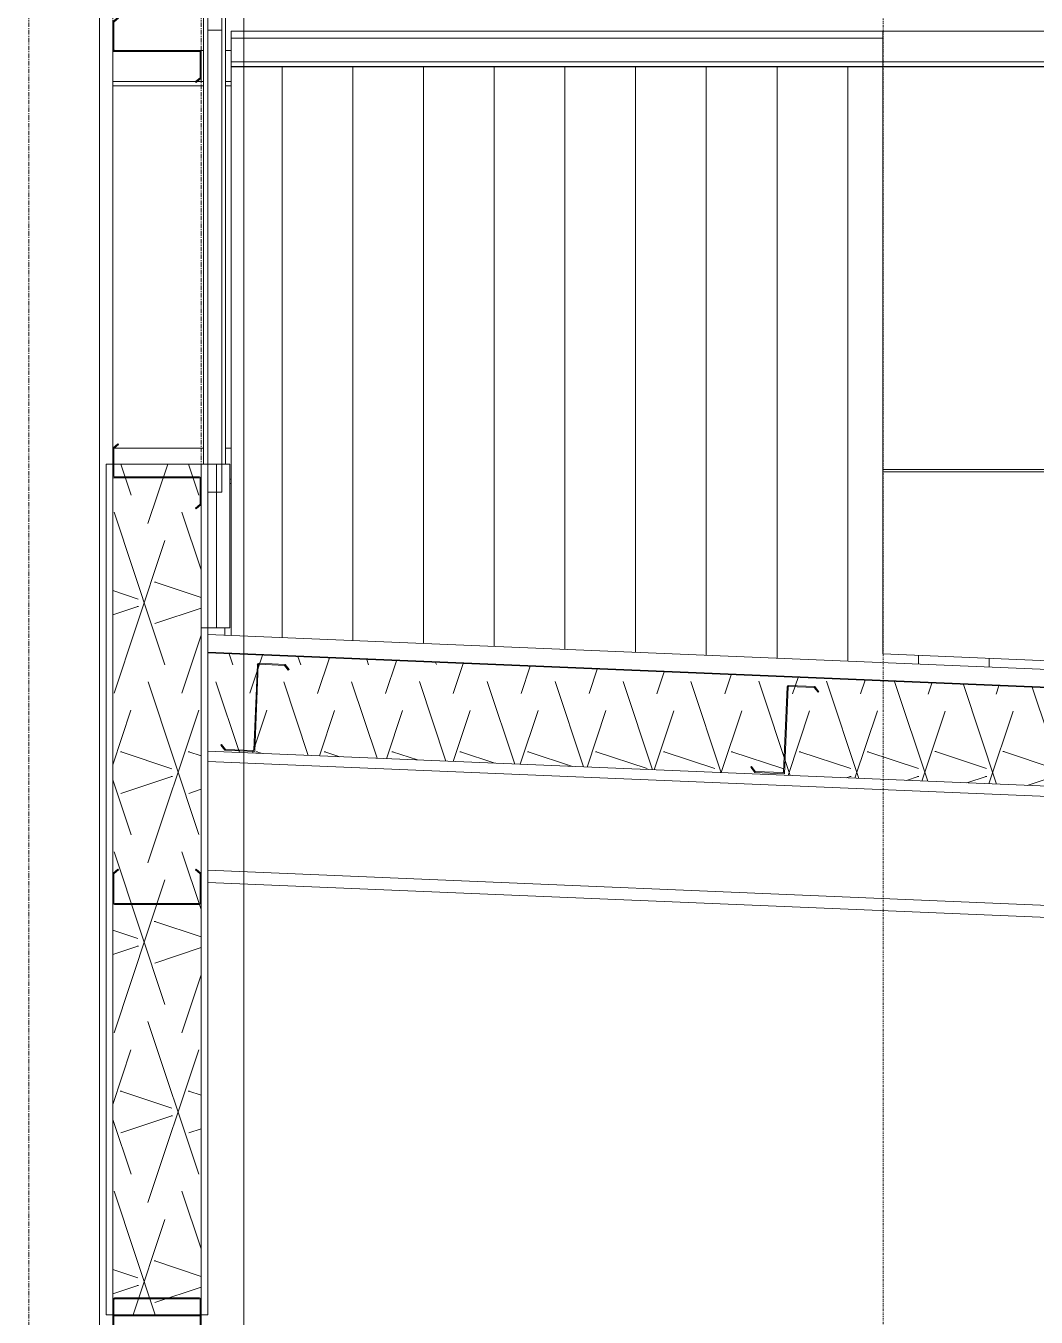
# Model space of a CAD drawing. Header units: inches. Extents: x 21386 to 98546, y -290 to 853.
# Drawn here: x 32918.7 to 33033, y 98 to 244.1 of the extents above; entities that cross this region are included whole.
import ezdxf

# ---------------------------------------------------------------- set-up
doc = ezdxf.new("R2010")
doc.units = ezdxf.units.IN
doc.header["$MEASUREMENT"] = 0
doc.linetypes.add('Dash Dot 3_16_', pattern=[0.3125, 0.1875, -0.0625, 0, -0.0625])
doc.linetypes.add('Grid Line 1_2_', pattern=[0.875, 0.5, -0.125, 0.125, -0.125])
for name, color, linetype, lineweight in [('A-ANNO-SYMB', 150, 'Continuous', 9), ('A-CLNG', 13, 'Continuous', 13), ('A-CLNG-PATT', 13, 'Continuous', 25), ('A-GLAZ-CWMG', 51, 'Continuous', 13), ('A-ROOF', 132, 'Continuous', 13), ('A-WALL', 113, 'Continuous', 13), ('A-WALL-PATT', 111, 'Continuous', 25), ('G-ANNO-SYMB', 111, 'Continuous', 9), ('I-WALL', 2, 'Continuous', 13), ('S-BEAM', 12, 'Continuous', 13), ('S-GRID', 1, 'Continuous', 9)]:
    doc.layers.add(name, color=color, linetype=linetype, lineweight=lineweight)
pattern_1 = [(161.57, (22011.972, 102.96), (-7.6802237, -0.0009796), [0, -54.643, 6.067, 0]), (18.43, (22010.052, 102.96), (-7.6802237, 0.0009796), [0, -54.643, 6.067, 0]), (108.43, (22011.972, 102.96), (3.8382953, -19.2013653), [18.211, -42.499]), (71.57, (22010.052, 102.96), (3.8382953, 19.2013653), [18.211, -42.499])]
pattern_2 = [(45, (22011.012, 102), (-19.007, 19.007), []), (45, (22011.012, 130.8), (-19.007, 19.007), [])]

# ---------------------------------------------------------------- blocks, each defined once
blk = doc.blocks.new('W-Wide Flange - 1_-3_ deep-1401279-Building Section - North_South looking East _ Fitness Center')
at = {"layer": 'S-BEAM', "color": 8, "lineweight": 9}
for p, q in [((22778.5, 143.84), (22370.3, 160.85)), ((22370.3, 148.55), (22777.99, 131.57)), ((22777.93, 130.21), (22370.3, 147.19))]:
    blk.add_line(p, q, dxfattribs=at)
blk = doc.blocks.new('Girt_C - 10_D-1260059-Building Section - North_South looking East _ Fitness Center')
at = {"layer": 'S-BEAM', "lineweight": 9}
h = blk.add_hatch(dxfattribs=at)
h.set_pattern_fill('FP_36', color=8, style=0, pattern_type=2)
h.set_pattern_definition(pattern_2)
h.paths.add_polyline_path([(22360.13, 96.2), (22360.2, 96.28), (22359.66, 96.73), (22359.66, 100), (22359.55, 99.99), (22359.55, 96.68)], flags=0)
h.paths.add_polyline_path([(22368.98, 96.2), (22369.55, 96.68), (22369.55, 99.99), (22369.44, 100), (22369.44, 96.73), (22368.91, 96.28)], flags=0)
h.paths.add_polyline_path([(22369.37, 100.07), (22369.37, 100.18), (22359.74, 100.18), (22359.74, 100.07)], flags=0)
at = {"layer": 'S-BEAM', "color": 7}
for p, q in [((22359.55, 99.99), (22359.55, 96.68)), ((22359.66, 96.73), (22359.66, 100)), ((22369.37, 100.18), (22359.74, 100.18)), ((22359.74, 100.07), (22369.37, 100.07)), ((22369.44, 100), (22369.44, 96.73)), ((22369.55, 96.68), (22369.55, 99.99)), ((22359.55, 96.68), (22360.13, 96.2)), ((22360.2, 96.28), (22359.66, 96.73)), ((22369.44, 96.73), (22368.91, 96.28)), ((22368.98, 96.2), (22369.55, 96.68)), ((22360.13, 96.2), (22360.2, 96.28)), ((22368.91, 96.28), (22368.98, 96.2))]:
    blk.add_line(p, q, dxfattribs=at)
for centre, radius, start, end in [((22359.74, 99.99), 0.188, 90, 180), ((22359.74, 99.99), 0.0782, 90, 176.9576), ((22369.37, 99.99), 0.188, 0, 90), ((22369.37, 99.99), 0.0782, 2.1227, 90)]:
    blk.add_arc(centre, radius, start, end, dxfattribs=at)
blk = doc.blocks.new('columns and girder2 - one-1334686-Building Section - North_South looking East _ Fitness Center')
at = {"layer": 'S-BEAM', "color": 8, "lineweight": 9}
for p, q in [((22358.05, 335.74), (22358.05, 0)), ((22359.55, 196.31), (22359.55, 241.19))]:
    blk.add_line(p, q, dxfattribs=at)
blk = doc.blocks.new('Girt_C - 8_D-1757324-Building Section - North_South looking East _ Fitness Center')
at = {"layer": 'S-BEAM', "color": 8, "lineweight": 9}
for p, q in [((22359.74, 241.3), (22359.62, 241.3)), ((22369.8, 241.3), (22369.37, 241.3)), ((22372.93, 241.3), (22372.3, 241.3)), ((22359.55, 237.8), (22368.94, 237.8)), ((22359.55, 237.31), (22369.8, 237.31)), ((22369.11, 237.8), (22369.8, 237.8)), ((22372.3, 237.8), (22372.93, 237.8)), ((22372.3, 237.31), (22372.93, 237.31))]:
    blk.add_line(p, q, dxfattribs=at)
blk = doc.blocks.new('Girt_C - 8_D-1757323-Building Section - North_South looking East _ Fitness Center')
at = {"layer": 'S-BEAM', "color": 8, "lineweight": 9}
for p, q in [((22369.8, 196.3), (22359.69, 196.3)), ((22372.93, 196.3), (22372.3, 196.3)), ((22372.8, 192.8), (22372.93, 192.8)), ((22372.8, 192.31), (22372.93, 192.31))]:
    blk.add_line(p, q, dxfattribs=at)
blk = doc.blocks.new('Girt_Z - 10_D-1732176-Building Section - North_South looking East _ Fitness Center')
at = {"layer": 'S-BEAM', "lineweight": 9}
h = blk.add_hatch(dxfattribs=at)
h.set_pattern_fill('FP_36', color=8, style=0, pattern_type=2)
h.set_pattern_definition(pattern_2)
h.paths.add_polyline_path([(22368.98, 189.44), (22369.55, 189.92), (22369.55, 192.86), (22369.44, 192.86), (22369.44, 189.97), (22368.91, 189.52)], flags=0)
h.paths.add_polyline_path([(22359.55, 192.94), (22359.66, 193.12), (22359.66, 196.26), (22360.2, 196.71), (22360.13, 196.79), (22359.55, 196.31), (22359.55, 193.67)], flags=0)
h.paths.add_polyline_path([(22369.37, 192.94), (22369.37, 193.05), (22359.74, 193.05), (22359.55, 192.94)], flags=0)
at = {"layer": 'S-BEAM', "color": 7}
for p, q in [((22360.13, 196.79), (22359.55, 196.31)), ((22359.55, 196.31), (22359.55, 192.94)), ((22359.66, 196.26), (22360.2, 196.71)), ((22359.66, 193.12), (22359.66, 196.26)), ((22360.2, 196.71), (22360.13, 196.79)), ((22359.55, 192.94), (22369.37, 192.94)), ((22369.37, 193.05), (22359.74, 193.05)), ((22369.44, 192.86), (22369.44, 189.97)), ((22369.55, 189.92), (22369.55, 192.86)), ((22369.44, 189.97), (22368.91, 189.52)), ((22368.98, 189.44), (22369.55, 189.92)), ((22368.91, 189.52), (22368.98, 189.44))]:
    blk.add_line(p, q, dxfattribs=at)
for centre, radius, start, end in [((22359.74, 193.13), 0.0782, 183.0424, 270), ((22369.37, 192.86), 0.187, 360, 90), ((22369.37, 192.86), 0.0782, 2.1227, 90)]:
    blk.add_arc(centre, radius, start, end, dxfattribs=at)
blk = doc.blocks.new('Girt_Z - 10_D-V159-Building Section - North_South looking East _ Fitness Center')
at = {"layer": 'S-BEAM', "color": 7}
for p, q in [((22360.13, 245.04), (22359.55, 244.56)), ((22359.55, 244.56), (22359.55, 241.19)), ((22359.66, 244.51), (22360.2, 244.96)), ((22359.66, 241.37), (22359.66, 244.51)), ((22360.2, 244.96), (22360.13, 245.04)), ((22359.55, 241.19), (22369.37, 241.19)), ((22369.37, 241.3), (22359.74, 241.3)), ((22369.44, 241.11), (22369.44, 238.22)), ((22369.55, 238.17), (22369.55, 241.11)), ((22369.44, 238.22), (22368.91, 237.77)), ((22368.98, 237.69), (22369.55, 238.17)), ((22368.91, 237.77), (22368.98, 237.69))]:
    blk.add_line(p, q, dxfattribs=at)
for centre, radius, start, end in [((22359.74, 241.38), 0.0782, 183.0424, 270), ((22369.37, 241.11), 0.187, 360, 90), ((22369.37, 241.11), 0.0782, 2.1227, 90)]:
    blk.add_arc(centre, radius, start, end, dxfattribs=at)
blk = doc.blocks.new('Girt_C - 10_D-1401468-Building Section - North_South looking East _ Fitness Center')
at = {"layer": 'S-BEAM', "lineweight": 9}
h = blk.add_hatch(dxfattribs=at)
h.set_pattern_fill('FP_36', color=8, style=0, pattern_type=2)
h.set_pattern_definition(pattern_2)
h.paths.add_polyline_path([(22359.74, 144.69), (22369.37, 144.69), (22369.37, 144.8), (22359.74, 144.8)], flags=0)
h.paths.add_polyline_path([(22369.44, 144.87), (22369.55, 144.88), (22369.55, 148.19), (22368.98, 148.67), (22368.91, 148.59), (22369.44, 148.14)], flags=0)
h.paths.add_polyline_path([(22359.66, 144.87), (22359.66, 148.14), (22360.2, 148.59), (22360.13, 148.67), (22359.55, 148.19), (22359.55, 144.88)], flags=0)
at = {"layer": 'S-BEAM', "color": 7}
for p, q in [((22360.13, 148.67), (22359.55, 148.19)), ((22359.55, 148.19), (22359.55, 144.88)), ((22359.66, 148.14), (22360.2, 148.59)), ((22359.66, 144.87), (22359.66, 148.14)), ((22360.2, 148.59), (22360.13, 148.67)), ((22368.98, 148.67), (22368.91, 148.59)), ((22368.91, 148.59), (22369.44, 148.14)), ((22369.55, 148.19), (22368.98, 148.67)), ((22369.44, 148.14), (22369.44, 144.87)), ((22369.55, 144.88), (22369.55, 148.19)), ((22369.37, 144.8), (22359.74, 144.8)), ((22359.74, 144.69), (22369.37, 144.69))]:
    blk.add_line(p, q, dxfattribs=at)
for centre, radius, start, end in [((22359.74, 144.88), 0.188, 180, 270), ((22359.74, 144.88), 0.0782, 182.1227, 270), ((22369.37, 144.88), 0.188, 270, 0), ((22369.37, 144.88), 0.0782, 270, 356.9576)]:
    blk.add_arc(centre, radius, start, end, dxfattribs=at)
blk = doc.blocks.new('Rectangular Mullion - Profile_Polycarbonate_right-1766041-Building Section - North_South looking East _ Fitness Center')
at = {"layer": 'A-GLAZ-CWMG', "color": 8, "lineweight": 9}
for p, q in [((22369.8, 246.3), (22370.3, 246.3)), ((22369.8, 194.5), (22369.8, 246.3)), ((22371.88, 246.3), (22372.3, 246.3)), ((22372.3, 194.5), (22372.3, 246.3))]:
    blk.add_line(p, q, dxfattribs=at)
at = {"layer": 'A-GLAZ-CWMG', "color": 10, "lineweight": 9}
for p, q in [((22370.3, 246.3), (22371.88, 246.3)), ((22370.3, 194.5), (22370.3, 246.3)), ((22371.88, 194.5), (22371.88, 246.3))]:
    blk.add_line(p, q, dxfattribs=at)
blk = doc.blocks.new('Girt_Z - 10_D-1732032-Building Section - North_South looking East _ Fitness Center')
at = {"layer": 'S-BEAM', "color": 7}
for p, q in [((22615.7, 161.8), (22615.3, 152.19)), ((22615.4, 151.99), (22615.81, 161.8)), ((22618.83, 161.86), (22615.89, 161.98)), ((22615.89, 161.87), (22618.77, 161.75)), ((22618.77, 161.75), (22619.2, 161.2)), ((22619.29, 161.27), (22618.83, 161.86)), ((22619.2, 161.2), (22619.29, 161.27)), ((22611.65, 152.8), (22611.57, 152.73)), ((22611.57, 152.73), (22612.03, 152.13)), ((22612.08, 152.24), (22611.65, 152.8)), ((22612.03, 152.13), (22615.4, 151.99)), ((22615.22, 152.11), (22612.08, 152.24))]:
    blk.add_line(p, q, dxfattribs=at)
for centre, radius, start, end in [((22615.88, 161.8), 0.187, 87.6141, 177.6141), ((22615.88, 161.8), 0.0782, 89.7368, 177.6141), ((22615.22, 152.19), 0.0782, 270.6564, 357.6141)]:
    blk.add_arc(centre, radius, start, end, dxfattribs=at)
blk = doc.blocks.new('Girt_Z - 10_D-1350939-Building Section - North_South looking East _ Fitness Center')
at = {"layer": 'S-BEAM', "color": 7}
for p, q in [((22375.91, 171.79), (22375.5, 162.18)), ((22375.61, 161.99), (22376.01, 171.79)), ((22376.09, 171.86), (22378.98, 171.74)), ((22379.04, 171.85), (22376.1, 171.97)), ((22378.98, 171.74), (22379.41, 171.19)), ((22379.49, 171.26), (22379.04, 171.85)), ((22379.41, 171.19), (22379.49, 171.26)), ((22371.86, 162.79), (22371.78, 162.72)), ((22371.78, 162.72), (22372.23, 162.13)), ((22372.29, 162.23), (22371.86, 162.79)), ((22375.43, 162.1), (22372.29, 162.23)), ((22372.23, 162.13), (22375.61, 161.99))]:
    blk.add_line(p, q, dxfattribs=at)
for centre, radius, start, end in [((22376.09, 171.79), 0.187, 87.6141, 177.6141), ((22376.09, 171.79), 0.0782, 89.7368, 177.6141), ((22375.43, 162.18), 0.0782, 270.6564, 357.6141)]:
    blk.add_arc(centre, radius, start, end, dxfattribs=at)

msp = doc.modelspace()

# ---------------------------------------------------------------- hatches: boundary and pattern name
at = {"layer": 'A-CLNG-PATT', "lineweight": 9}
h = msp.add_hatch(dxfattribs=at)
h.set_pattern_fill('FP_34', color=8, style=0, pattern_type=2)
h.set_pattern_definition(pattern_1)
h.paths.add_polyline_path([(33364.25, 144.31), (33364.25, 155.45), (32939.25, 173.15), (32939.25, 162.02), (33351.2, 144.85)], flags=0)
at = {"layer": 'A-WALL-PATT', "lineweight": 9}
h = msp.add_hatch(dxfattribs=at)
h.set_pattern_fill('FP_40', color=8, style=0, pattern_type=2)
h.set_pattern_definition([(90, (22233.678, 0), (-19.685, 1e-15), [])])
h.paths.add_polyline_path([(32805.44, 2.75), (32814.24, 2.75), (32814.24, 4), (32805.44, 4)], flags=0)
h.paths.add_polyline_path([(32905.76, 2.75), (32916.43, 2.75), (32910.31, 47.7), (32805.38, 47.7), (32805.44, 37.12), (32832.24, 36.98), (32832.37, 36.87), (32832.82, 36.74), (32833.23, 36), (32832.99, 35.45), (32832.06, 34.97), (32831.65, 34.95), (32831.23, 34.89), (32831.07, 34.88), (32825.89, 34.88), (32805.44, 34.87), (32805.44, 32.5), (32814.24, 32.5), (32814.24, 34.87), (32816.3, 34.87), (32816.3, 32.5), (32822.4, 32.5), (32822.4, 34.87), (32824.46, 34.87), (32824.46, 32.5), (32827.82, 32.5), (32827.88, 34.87), (32829.86, 34.87), (32829.86, 32.5), (32830.46, 32.5), (32830.49, 34.87), (32832.73, 34.87), (32832.73, 2.75), (32867.03, 2.75)], flags=0)
h.paths.add_polyline_path([(32824.46, 2.75), (32827.82, 2.75), (32827.82, 4), (32824.46, 4)], flags=0)
h.paths.add_polyline_path([(32816.3, 2.75), (32822.4, 2.75), (32822.4, 4), (32816.3, 4)], flags=0)
h.paths.add_polyline_path([(32830.46, 2.75), (32830.46, 4), (32829.86, 4), (32829.86, 2.75)], flags=0)
h.paths.add_polyline_path([(32811.76, 28.5), (32814.24, 28.5), (32814.24, 31.5), (32805.44, 31.5), (32805.44, 28.5), (32808.93, 28.5)], flags=0)
h.paths.add_polyline_path([(32830.26, 28.5), (32830.46, 28.5), (32830.46, 31.5), (32829.86, 31.5), (32829.86, 28.5), (32830.04, 28.5)], flags=0)
h.paths.add_polyline_path([(32826.17, 28.5), (32827.82, 28.5), (32827.82, 31.5), (32824.46, 31.5), (32824.46, 28.5), (32825.18, 28.5)], flags=0)
h.paths.add_polyline_path([(32816.3, 28.5), (32822.4, 28.5), (32822.4, 31.5), (32816.3, 31.5), (32816.3, 28.63)], flags=0)
h.paths.add_polyline_path([(32909.3, 55.05), (32903.68, 96.32), (32805.38, 96.32), (32805.38, 55.05), (32905.76, 55.05)], flags=0)
h.paths.add_polyline_path([(32878.02, 103.68), (32902.68, 103.68), (32897.57, 141.19), (32805.38, 141.19), (32805.38, 103.68), (32876.99, 103.68)], flags=0)
h.paths.add_polyline_path([(32878.5, 148.54), (32896.57, 148.54), (32891, 189.44), (32805.38, 189.44), (32805.38, 148.54), (32878.02, 148.54)], flags=0)
h.paths.add_polyline_path([(32941.19, 173.07), (32941.19, 173.14), (32939.25, 173.15)], flags=0)
h.paths.add_polyline_path([(32941.19, 175.14), (32941.19, 176), (32939.25, 176), (32939.25, 175.22)], flags=0)
h.paths.add_polyline_path([(32938.75, 196.3), (32938.75, 237.31), (32928.5, 237.31), (32928.5, 196.31), (32929.08, 196.79), (32929.15, 196.71), (32928.65, 196.3), (32929.15, 196.3)], flags=0)
h.paths.add_polyline_path([(32876.99, 196.79), (32890, 196.79), (32884.43, 237.69), (32813.83, 237.69), (32805.38, 221.45), (32805.38, 196.79), (32828.29, 196.79)], flags=0)
h.paths.add_polyline_path([(32805.38, 225.51), (32811.72, 237.69), (32805.38, 237.69), (32805.38, 232.74)], flags=0)
h.paths.add_polyline_path([(32928.69, 241.3), (32938.75, 241.3), (32938.75, 335.25), (32928.5, 335.68), (32928.5, 292.81), (32929.08, 293.29), (32929.15, 293.21), (32928.61, 292.76), (32928.57, 289.55), (32928.5, 289.36), (32928.5, 244.56), (32929.08, 245.04), (32929.15, 244.96), (32928.61, 244.51), (32928.61, 241.3)], flags=0)
h.paths.add_polyline_path([(32838.65, 245.04), (32883.43, 245.04), (32877.86, 285.94), (32838.97, 285.94), (32817.67, 245.04), (32838.45, 245.04)], flags=0)
h.paths.add_polyline_path([(32808.93, 245.04), (32815.55, 245.04), (32836.86, 285.94), (32805.38, 285.94), (32805.38, 245.04)], flags=0)
h.paths.add_polyline_path([(32937.93, 285.94), (32937.86, 286.02), (32938.39, 286.47), (32938.39, 289.36), (32938.5, 289.36), (32938.5, 286.42), (32938.03, 286.02)], flags=0)
h.paths.add_polyline_path([(32928.69, 289.44), (32928.61, 289.5), (32928.69, 289.55), (32938.31, 289.55), (32938.31, 289.44)], flags=0)
h.paths.add_polyline_path([(32805.38, 293.29), (32808.63, 293.29), (32808.63, 294), (32838.39, 294.04), (32838.46, 294.3), (32838.63, 294.44), (32838.85, 294.1), (32838.88, 294), (32868.63, 293.94), (32868.63, 293.29), (32875.5, 293.29), (32875.5, 294.85), (32805.38, 306.91), (32805.38, 293.4)], flags=0)
h.paths.add_polyline_path([(32939.63, 336.84), (32941.19, 336.84), (32941.13, 337.87), (32939.63, 337.93)], flags=0)
h.paths.add_polyline_path([(32941.19, 345.37), (32941.19, 346.43), (32939.63, 346.48), (32939.63, 345.44)], flags=0)
h = msp.add_hatch(dxfattribs=at)
h.set_pattern_fill('FP_23', color=8, style=0, pattern_type=2)
h.set_pattern_definition([(270, (23131.654, 100.524), (8, 5e-16), [])])
h.paths.add_polyline_path([(33367.25, 157.38), (33367.25, 158.5), (33364.38, 158.49), (33364.38, 157.5), (33364.75, 157.49)], flags=0)
h.paths.add_polyline_path([(33364.25, 157.51), (33364.25, 158.51), (33015.63, 173.04), (33015.63, 239.46), (32941.88, 239.46), (32941.88, 175.11), (33340.73, 158.49)], flags=0)
h = msp.add_hatch(dxfattribs=at)
h.set_pattern_fill('FP_39', color=8, style=0, pattern_type=2)
h.set_pattern_definition([(0, (22785.02, 0.75), (-193, 193), [48, -145]), (90, (22785.02, 0.75), (-193, 1e-14), [96.25, -96.75]), (180, (22833.02, 97), (-193, 193), [48, -145]), (90, (22833.02, 0.75), (-193, 1e-14), [96.25, -96.75]), (180, (22833.02, 97.25), (-193, 193), [48, -145]), (90, (22833.02, 97.25), (-193, 1e-14), [96.25, -96.75]), (0, (22785.02, 193.5), (-193, 193), [48, -145]), (90, (22785.02, 97.25), (-193, 1e-14), [96.25, -96.75]), (0, (22833.27, 48.75), (-193, 193), [48, -145]), (90, (22833.27, 0.5), (-193, 1e-14), [48.25, -144.75]), (90, (22881.27, 0.5), (-193, 1e-14), [48.25, -144.75]), (0, (22833.27, 145.25), (-193, 193), [48, -145]), (90, (22833.27, 49), (-193, 1e-14), [96.25, -96.75]), (180, (22881.27, 49), (-193, 193), [48, -145]), (90, (22881.27, 49), (-193, 1e-14), [96.25, -96.75]), (90, (22833.27, 145.5), (-193, 1e-14), [48, -145]), (180, (22881.27, 145.5), (-193, 193), [48, -145]), (90, (22881.27, 145.5), (-193, 1e-14), [48, -145]), (0, (22881.52, 0.75), (-193, 193), [48, -145]), (90, (22881.52, 0.75), (-193, 1e-14), [96.25, -96.75]), (180, (22929.52, 97), (-193, 193), [48, -145]), (90, (22929.52, 0.75), (-193, 1e-14), [96.25, -96.75]), (180, (22929.52, 97.25), (-193, 193), [48, -145]), (90, (22929.52, 97.25), (-193, 1e-14), [96.25, -96.75]), (180, (22929.52, 193.5), (-193, 193), [48, -145]), (90, (22881.52, 97.25), (-193, 1e-14), [96.25, -96.75]), (0, (22929.77, 48.75), (-193, 193), [48, -145]), (90, (22929.77, 0.5), (-193, 1e-14), [48.25, -144.75]), (90, (22977.77, 0.5), (-193, 1e-14), [48.25, -144.75]), (0, (22929.77, 145.25), (-193, 193), [48, -145]), (90, (22929.77, 49), (-193, 1e-14), [96.25, -96.75]), (180, (22977.77, 49), (-193, 193), [48, -145]), (90, (22977.77, 49), (-193, 1e-14), [96.25, -96.75]), (90, (22929.77, 145.5), (-193, 1e-14), [48, -145]), (180, (22977.77, 145.5), (-193, 193), [48, -145]), (90, (22977.77, 145.5), (-193, 1e-14), [48, -145])])
h.paths.add_polyline_path([(33364.75, 158.49), (33364.75, 239.46), (33015.63, 239.46), (33015.63, 173.04), (33364.25, 158.52), (33364.25, 161), (33364.38, 161), (33364.38, 158.51)], flags=0)
h = msp.add_hatch(dxfattribs=at)
h.set_pattern_fill('FP_34', color=8, style=0, pattern_type=2)
h.set_pattern_definition(pattern_1)
h.paths.add_polyline_path([(32938.5, 176), (32938.5, 194.5), (32928.5, 194.5), (32928.5, 176)], flags=0)
h = msp.add_hatch(dxfattribs=at)
h.set_pattern_fill('FP_37', color=8, style=0, pattern_type=2)
h.set_pattern_definition([(0, (22011.012, 102), (0, 24), []), (90, (22011.012, 102), (-24, 1e-15), [])])
h.paths.add_polyline_path([(32940.25, 176), (32940.25, 194.5), (32939.25, 194.5), (32939.25, 176)], flags=0)
h = msp.add_hatch(dxfattribs=at)
h.set_pattern_fill('FP_34', color=8, style=0, pattern_type=2)
h.set_pattern_definition(pattern_1)
h.paths.add_polyline_path([(32938.5, 98.25), (32938.5, 176), (32928.5, 176), (32928.5, 98.25)], flags=0)
h = msp.add_hatch(dxfattribs=at)
h.set_pattern_fill('FP_35', color=8, style=0, pattern_type=2)
h.set_pattern_definition([(90, (23719.67, -1108), (-193, -193), [48, -145]), (180, (23719.67, -1108), (-2e-14, -193), [96.25, -96.75]), (270, (23623.42, -1060), (-193, -193), [48, -145]), (180, (23719.67, -1060), (-2e-14, -193), [96.25, -96.75]), (270, (23623.17, -1060), (-193, -193), [48, -145]), (180, (23623.17, -1060), (-2e-14, -193), [96.25, -96.75]), (90, (23526.92, -1108), (-193, -193), [48, -145]), (180, (23623.17, -1108), (-2e-14, -193), [96.25, -96.75]), (90, (23671.67, -1059.75), (-193, -193), [48, -145]), (180, (23719.92, -1059.75), (-2e-14, -193), [48.25, -144.75]), (180, (23719.92, -1011.75), (-2e-14, -193), [48.25, -144.75]), (90, (23575.17, -1059.75), (-193, -193), [48, -145]), (180, (23671.42, -1059.75), (-2e-14, -193), [96.25, -96.75]), (270, (23671.42, -1011.75), (-193, -193), [48, -145]), (180, (23671.42, -1011.75), (-2e-14, -193), [96.25, -96.75]), (180, (23574.92, -1059.75), (-2e-14, -193), [48, -145]), (270, (23574.92, -1011.75), (-193, -193), [48, -145]), (180, (23574.92, -1011.75), (-2e-14, -193), [48, -145]), (90, (23719.67, -1011.5), (-193, -193), [48, -145]), (180, (23719.67, -1011.5), (-2e-14, -193), [96.25, -96.75]), (270, (23623.42, -963.5), (-193, -193), [48, -145]), (180, (23719.67, -963.5), (-2e-14, -193), [96.25, -96.75]), (270, (23623.17, -963.5), (-193, -193), [48, -145]), (180, (23623.17, -963.5), (-2e-14, -193), [96.25, -96.75]), (270, (23526.92, -963.5), (-193, -193), [48, -145]), (180, (23623.17, -1011.5), (-2e-14, -193), [96.25, -96.75]), (90, (23671.67, -963.25), (-193, -193), [48, -145]), (180, (23719.92, -963.25), (-2e-14, -193), [48.25, -144.75]), (180, (23719.92, -915.25), (-2e-14, -193), [48.25, -144.75]), (90, (23575.17, -963.25), (-193, -193), [48, -145]), (180, (23671.42, -963.25), (-2e-14, -193), [96.25, -96.75]), (270, (23671.42, -915.25), (-193, -193), [48, -145]), (180, (23671.42, -915.25), (-2e-14, -193), [96.25, -96.75]), (180, (23574.92, -963.25), (-2e-14, -193), [48, -145]), (270, (23574.92, -915.25), (-193, -193), [48, -145]), (180, (23574.92, -915.25), (-2e-14, -193), [48, -145])])
h.paths.add_polyline_path([(32937.86, 96.68), (32938.39, 96.73), (32938.39, 98.25), (32928.61, 98.25), (32928.67, 96.68), (32931.25, 96.73), (32931.25, 97.75), (32935.75, 97.75), (32935.75, 96.68)], flags=0)

# ---------------------------------------------------------------- linework, layer by layer
at = {"layer": 'A-ANNO-SYMB', "linetype": 'Dash Dot 3_16_'}
msp.add_line((33015.67, -47.05), (33015.67, 367.76), dxfattribs=at)
at = {"layer": 'A-CLNG', "color": 7}
for p, q in [((33364.25, 155.45), (32939.25, 173.15)), ((32939.25, 173.15), (32939.25, 162.02)), ((32939.25, 162.02), (33364.25, 144.31))]:
    msp.add_line(p, q, dxfattribs=at)
at = {"layer": 'A-ROOF', "color": 7}
for p, q in [((32939.25, 175.22), (32939.25, 173.22)), ((33430.56, 154.75), (32939.25, 175.22)), ((32939.25, 173.22), (33430.56, 152.74))]:
    msp.add_line(p, q, dxfattribs=at)
at = {"layer": 'A-WALL', "color": 7}
for p, q in [((32939.25, 336.78), (32939.25, 191.34)), ((32940.83, 191.34), (32940.83, 336.78)), ((32927.75, 194.5), (32927.75, 176)), ((32941.75, 194.5), (32927.75, 194.5)), ((32928.5, 98.25), (32928.5, 194.5)), ((32938.5, 98.25), (32938.5, 194.5)), ((32939.25, 176), (32939.25, 194.5)), ((32940.25, 176), (32940.25, 194.5)), ((32941.75, 176), (32941.75, 194.5)), ((32939.25, 191.34), (32940.83, 191.34)), ((32938.5, 176), (32941.75, 176))]:
    msp.add_line(p, q, dxfattribs=at)
at = {"layer": 'A-WALL', "color": 10, "lineweight": 9}
for p, q in [((32939.25, 243.61), (32939.25, 194.5)), ((32940.83, 243.61), (32939.25, 243.61)), ((32940.83, 194.5), (32940.83, 243.61))]:
    msp.add_line(p, q, dxfattribs=at)
at = {"layer": 'A-WALL', "color": 8, "lineweight": 9}
for p, q in [((32941.88, 243.5), (32941.88, 175.11)), ((32941.88, 243.5), (33368.56, 243.5)), ((33015.63, 242.69), (32941.88, 242.69)), ((33015.63, 243.5), (33015.63, 173.04)), ((33368.56, 240), (32941.88, 240)), ((32941.88, 239.5), (33369.06, 239.5)), ((32941.88, 239.46), (33369.02, 239.46)), ((32941.19, 175.14), (32941.19, 176)), ((33015.63, 173.04), (33364.25, 158.51))]:
    msp.add_line(p, q, dxfattribs=at)
at = {"layer": 'G-ANNO-SYMB'}
msp.add_line((32943.31, 545.16), (32943.31, -79.66), dxfattribs=at)
at = {"layer": 'I-WALL', "color": 7}
for p, q in [((32927.75, 176), (32927.75, 98.25)), ((32939.25, 98.25), (32939.25, 176)), ((32927.75, 98.25), (32939.25, 98.25))]:
    msp.add_line(p, q, dxfattribs=at)
at = {"layer": 'S-GRID', "linetype": 'Grid Line 1_2_'}
for p, q in [((32919, -273.16), (32919, 738.66)), ((32928.5, -273.16), (32928.5, 738.66)), ((32928.5, -273.16), (32928.5, 738.66)), ((32938.5, -273.16), (32938.5, 738.66))]:
    msp.add_line(p, q, dxfattribs=at)

# ---------------------------------------------------------------- block references
at = {"layer": 'A-GLAZ-CWMG', "color": 8, "lineweight": 9}
msp.add_blockref('Rectangular Mullion - Profile_Polycarbonate_right-1766041-Building Section - North_South looking East _ Fitness Center', (10568.95, 0), dxfattribs=at)
at = {"layer": 'S-BEAM', "color": 8, "lineweight": 9}
for name, p in [('columns and girder2 - one-1334686-Building Section - North_South looking East _ Fitness Center', (10568.95, 0)), ('Girt_Z - 10_D-V159-Building Section - North_South looking East _ Fitness Center', (10568.95, 0)), ('Girt_C - 8_D-1757324-Building Section - North_South looking East _ Fitness Center', (10568.95, 0)), ('Girt_Z - 10_D-1732176-Building Section - North_South looking East _ Fitness Center', (10568.95, 0)), ('Girt_C - 8_D-1757323-Building Section - North_South looking East _ Fitness Center', (10568.95, 0)), ('Girt_Z - 10_D-1350939-Building Section - North_South looking East _ Fitness Center', (10568.95, 0)), ('Girt_Z - 10_D-1732032-Building Section - North_South looking East _ Fitness Center', (10389.11, 7.49)), ('W-Wide Flange - 1_-3_ deep-1401279-Building Section - North_South looking East _ Fitness Center', (10568.95, 0)), ('Girt_C - 10_D-1401468-Building Section - North_South looking East _ Fitness Center', (10568.95, 0)), ('Girt_C - 10_D-1260059-Building Section - North_South looking East _ Fitness Center', (10568.95, 0))]:
    msp.add_blockref(name, p, dxfattribs=at)

doc.saveas('drawing.dxf')
